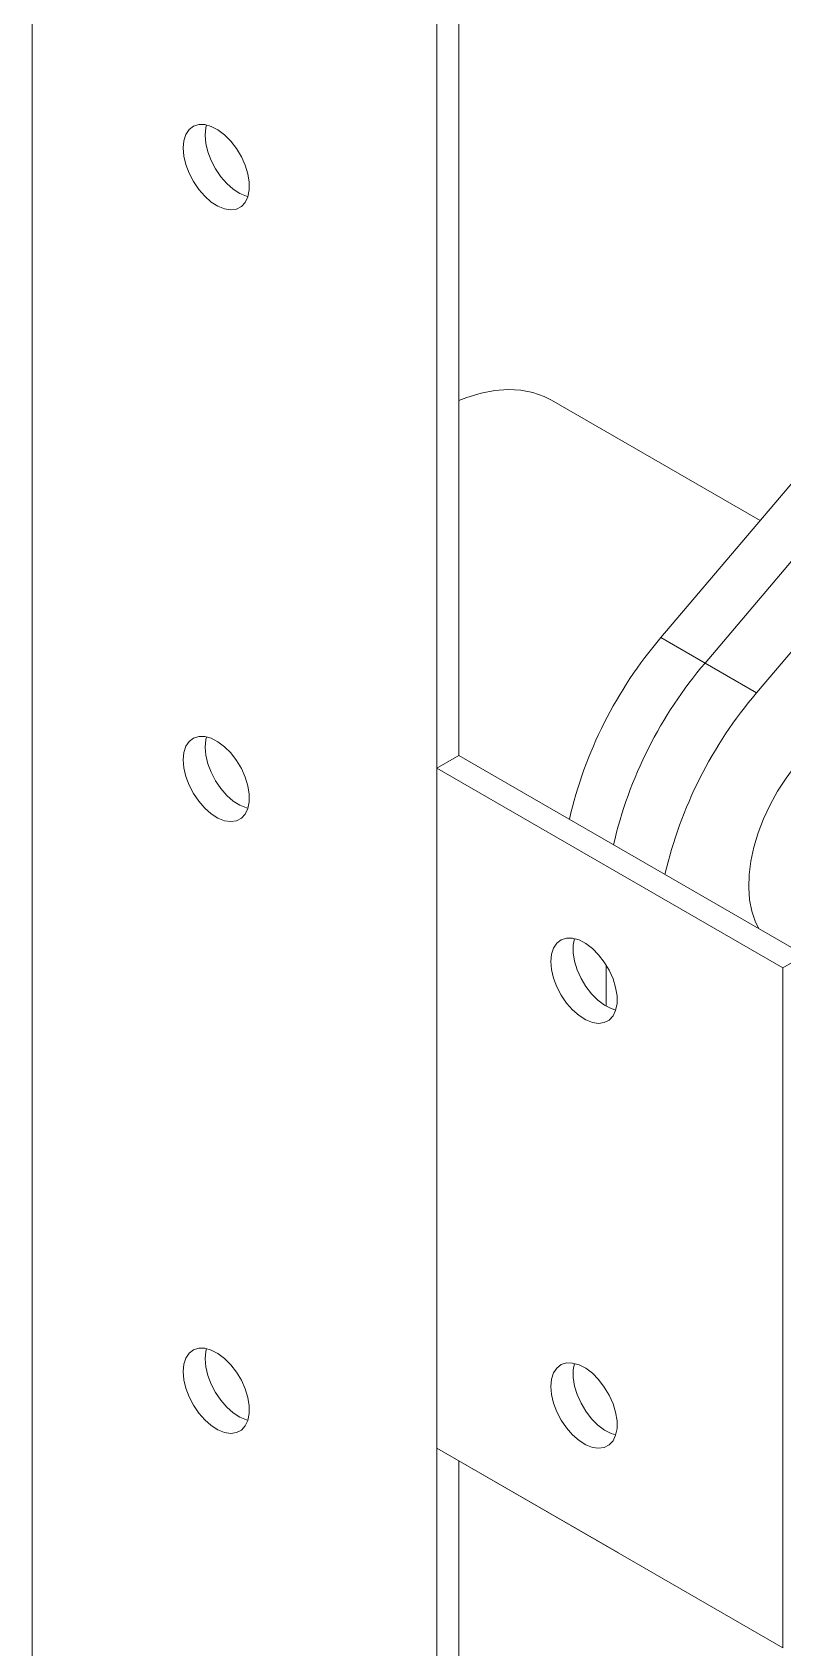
# Model space of a CAD drawing. Header units: millimetres. Extents: x 953 to 17674, y 376 to 6295.
# Drawn here: x 2971.5 to 3115.8, y 2391.5 to 2702 of the extents above; entities that cross this region are included whole.
import ezdxf

# ---------------------------------------------------------------- set-up
doc = ezdxf.new("R2010")
doc.units = ezdxf.units.MM

msp = doc.modelspace()

# ---------------------------------------------------------------- linework, layer by layer
at = {"linetype": 'Continuous', "lineweight": 20}
for p, q in [((2971.50962, 1447.18468), (2971.50962, 2769.98077)), ((3053.534, 2562.99452), (3053.534, 2727.52754)), ((3049.29137, 1402.28223), (3049.29137, 2725.07832)), ((3111.40014, 2608.14185), (3071.28958, 2631.29718)), ((3128.53389, 2628.34762), (3092.34438, 2585.66948)), ((3137.01915, 2623.44918), (3100.82963, 2580.77105)), ((3146.91868, 2617.7343), (3110.72917, 2575.05617)), ((3100.82963, 2580.77105), (3092.34438, 2585.66948)), ((3110.72917, 2575.05617), (3100.82963, 2580.77105)), ((3049.29137, 2560.5453), (3053.534, 2562.99452)), ((3049.29137, 2560.5453), (3053.534, 2562.99452)), ((3120.00202, 2524.62335), (3053.534, 2562.99452)), ((3120.00202, 2524.62335), (3053.534, 2562.99452)), ((3115.75939, 2522.17413), (3049.29137, 2560.5453)), ((3049.29137, 2560.5453), (3049.29137, 2429.89881)), ((3115.75939, 2522.17413), (3049.29137, 2560.5453)), ((3120.00202, 2524.62335), (3115.75939, 2522.17413)), ((3120.00202, 2524.62335), (3115.75939, 2522.17413)), ((3081.81824, 2522.74922), (3081.81824, 2514.82133)), ((3081.81824, 2522.74922), (3081.81824, 2514.82128)), ((3115.75939, 2509.11159), (3115.75939, 2522.17413)), ((3115.75939, 2391.52761), (3115.75939, 2522.17413)), ((3049.29137, 2429.89881), (3084.20304, 2409.74473)), ((3049.29137, 2429.89878), (3115.75939, 2391.52761)), ((3053.534, 2131.04451), (3053.534, 2427.44952))]:
    msp.add_line(p, q, dxfattribs=at)
at = {"linetype": 'Continuous', "lineweight": 20, "flags": 128}
for points in [[(3000.501, 2679.7557), (3000.63123, 2681.15988), (3001.01671, 2682.35607), (3001.64166, 2683.29536), (3002.48039, 2683.93943), (3003.49865, 2684.26172), (3004.65474, 2684.24922), (3005.90128, 2683.90233), (3007.18726, 2683.23528), (3008.4601, 2682.27525), (3009.6676, 2681.06178), (3010.76039, 2679.64443), (3011.69369, 2678.08116), (3012.42923, 2676.43609), (3012.93702, 2674.77651), (3013.19622, 2673.17039), (3013.19622, 2671.68343), (3012.93702, 2670.37658), (3012.42923, 2669.30327), (3011.69369, 2668.50745), (3010.76039, 2668.02174), (3009.6676, 2667.86609), (3008.4601, 2668.04678), (3007.18726, 2668.55633), (3005.90128, 2669.37405), (3004.65474, 2670.46638), (3003.49865, 2671.78857), (3002.48039, 2673.28662), (3001.64166, 2674.89907), (3001.01671, 2676.55991), (3000.63123, 2678.20116), (3000.501, 2679.7557)], [(3004.74363, 2682.20492), (3004.87386, 2683.6091), (3005.01784, 2684.18069)], [(3012.95468, 2670.43222), (3012.70272, 2670.496), (3011.42989, 2671.00555), (3010.1439, 2671.82327), (3008.89737, 2672.91559), (3007.74128, 2674.23779), (3006.72301, 2675.73584), (3005.88429, 2677.34828), (3005.25934, 2679.00913), (3004.87386, 2680.65038), (3004.74363, 2682.20492)], [(3071.28958, 2631.29718), (3069.91486, 2631.99734), (3067.74366, 2632.77034), (3065.42388, 2633.22473), (3062.97422, 2633.35691), (3060.41441, 2633.1656), (3057.76502, 2632.65236), (3055.04743, 2631.82155), (3053.534, 2631.23239)], [(3111.18237, 2529.71485), (3110.45062, 2531.16688), (3109.7965, 2533.11226), (3109.38489, 2535.27085), (3109.22157, 2537.61209), (3109.30886, 2540.10316), (3109.64553, 2542.7092), (3110.22686, 2545.39359), (3111.04464, 2548.1185), (3112.08743, 2550.84589), (3113.34059, 2553.53733), (3114.78656, 2556.15513), (3116.40496, 2558.66251), (3118.17314, 2561.02431), (3120.06625, 2563.20718), (3122.05773, 2565.18072), (3124.1196, 2566.91718), (3126.22294, 2568.39208), (3128.3382, 2569.58478), (3130.43573, 2570.47852), (3132.48604, 2571.06068), (3134.46037, 2571.32332), (3136.33099, 2571.26249)], [(3000.501, 2562.17379), (3000.63123, 2563.57797), (3001.01671, 2564.77416), (3001.64166, 2565.71354), (3002.48039, 2566.35752), (3003.49865, 2566.6799), (3004.65474, 2566.66731), (3005.90128, 2566.32041), (3007.18726, 2565.65337), (3008.4601, 2564.69343), (3009.6676, 2563.47987), (3010.76039, 2562.06252), (3011.69369, 2560.49924), (3012.42923, 2558.85427), (3012.93702, 2557.19469), (3013.19622, 2555.58847), (3013.19622, 2554.10151), (3012.93702, 2552.79466), (3012.42923, 2551.72135), (3011.69369, 2550.92554), (3010.76039, 2550.43992), (3009.6676, 2550.28417), (3008.4601, 2550.46487), (3007.18726, 2550.97451), (3005.90128, 2551.79224), (3004.65474, 2552.88456), (3003.49865, 2554.20675), (3002.48039, 2555.70471), (3001.64166, 2557.31715), (3001.01671, 2558.97809), (3000.63123, 2560.61934), (3000.501, 2562.17379)], [(3004.74363, 2564.623), (3004.87386, 2566.02718), (3005.01784, 2566.59887)], [(3012.95468, 2552.8504), (3012.70272, 2552.91408), (3011.42989, 2553.42373), (3010.1439, 2554.24145), (3008.89737, 2555.33377), (3007.74128, 2556.65597), (3006.72301, 2558.15393), (3005.88429, 2559.76637), (3005.25934, 2561.42731), (3004.87386, 2563.06856), (3004.74363, 2564.623)], [(3071.21169, 2523.39477), (3071.34193, 2524.79885), (3071.7274, 2525.99514), (3072.35236, 2526.93443), (3073.19108, 2527.5785), (3074.20935, 2527.90079), (3075.36535, 2527.88834), (3076.61197, 2527.54139), (3077.89795, 2526.87435), (3079.17079, 2525.91432), (3080.3783, 2524.70085), (3081.47108, 2523.2835), (3082.40429, 2521.72027), (3083.13993, 2520.07516), (3083.64771, 2518.41558), (3083.90691, 2516.80945), (3083.90691, 2515.3225), (3083.64771, 2514.01565), (3083.13993, 2512.94234), (3082.40429, 2512.14657), (3081.47108, 2511.66081), (3080.3783, 2511.50516), (3079.17079, 2511.68585), (3077.89795, 2512.1954), (3076.61197, 2513.01312), (3075.36535, 2514.10549), (3074.20935, 2515.42764), (3073.19108, 2516.92569), (3072.35236, 2518.53814), (3071.7274, 2520.19898), (3071.34193, 2521.84023), (3071.21169, 2523.39477)], [(3071.21169, 2523.39472), (3071.34193, 2524.79885), (3071.7274, 2525.99509), (3072.35236, 2526.93443), (3073.19108, 2527.57845), (3074.20935, 2527.90079), (3075.36535, 2527.88829), (3076.61197, 2527.54135), (3077.89795, 2526.8743), (3079.17079, 2525.91432), (3080.3783, 2524.70081), (3081.47108, 2523.28345), (3082.40429, 2521.72022), (3083.13993, 2520.07516), (3083.64771, 2518.41558), (3083.90691, 2516.80941), (3083.90691, 2515.32245), (3083.64771, 2514.0156), (3083.13993, 2512.94229), (3082.40429, 2512.14652), (3081.47108, 2511.66081), (3080.3783, 2511.50513), (3079.17079, 2511.68578), (3077.89795, 2512.1954), (3076.61197, 2513.0131), (3075.36535, 2514.10547), (3074.20935, 2515.42767), (3073.19108, 2516.92565), (3072.35236, 2518.53809), (3071.7274, 2520.19898), (3071.34193, 2521.84023), (3071.21169, 2523.39472)], [(3075.72853, 2527.81976), (3075.48694, 2526.56863), (3075.48694, 2525.08168), (3075.74615, 2523.47556), (3076.25393, 2521.81597), (3076.98956, 2520.17086), (3077.92286, 2518.60758), (3079.01556, 2517.19028), (3080.22307, 2515.97682), (3081.4959, 2515.01678), (3082.78197, 2514.34969), (3083.66529, 2514.07133)], [(3075.72853, 2527.81976), (3075.48694, 2526.56859), (3075.48694, 2525.08163), (3075.74615, 2523.47551), (3076.25393, 2521.81592), (3076.98956, 2520.17081), (3077.92286, 2518.60758), (3079.01556, 2517.19026), (3080.22307, 2515.97674), (3081.4959, 2515.01678), (3082.78197, 2514.34967), (3083.66537, 2514.07129)], [(3000.501, 2444.59197), (3000.63123, 2445.99605), (3001.01671, 2447.19234), (3001.64166, 2448.13162), (3002.48039, 2448.7757), (3003.49865, 2449.09799), (3004.65474, 2449.08549), (3005.90128, 2448.73859), (3007.18726, 2448.07145), (3008.4601, 2447.11151), (3009.6676, 2445.89805), (3010.76039, 2444.4806), (3011.69369, 2442.91742), (3012.42923, 2441.27236), (3012.93702, 2439.61277), (3013.19622, 2438.00665), (3013.19622, 2436.5197), (3012.93702, 2435.21284), (3012.42923, 2434.13953), (3011.69369, 2433.34372), (3010.76039, 2432.858), (3009.6676, 2432.70235), (3008.4601, 2432.88305), (3007.18726, 2433.3926), (3005.90128, 2434.21032), (3004.65474, 2435.30264), (3003.49865, 2436.62484), (3002.48039, 2438.12289), (3001.64166, 2439.73533), (3001.01671, 2441.39617), (3000.63123, 2443.03742), (3000.501, 2444.59197)], [(3004.74363, 2447.04119), (3004.87386, 2448.44527), (3005.01784, 2449.01695)], [(3012.95468, 2435.26848), (3012.70272, 2435.33226), (3011.42989, 2435.84181), (3010.1439, 2436.65954), (3008.89737, 2437.75186), (3007.74128, 2439.07405), (3006.72301, 2440.57211), (3005.88429, 2442.18455), (3005.25934, 2443.84539), (3004.87386, 2445.48664), (3004.74363, 2447.04119)], [(3071.21169, 2441.74067), (3071.34193, 2443.14485), (3071.7274, 2444.34104), (3072.35236, 2445.28033), (3073.19108, 2445.9244), (3074.20935, 2446.24679), (3075.36535, 2446.23424), (3076.61197, 2445.8873), (3077.89795, 2445.22026), (3079.17079, 2444.26032), (3080.3783, 2443.04676), (3081.47108, 2441.6294), (3082.40429, 2440.06618), (3083.13993, 2438.42107), (3083.64771, 2436.76148), (3083.90691, 2435.15536), (3083.90691, 2433.6684), (3083.64771, 2432.36155), (3083.13993, 2431.28824), (3082.40429, 2430.49247), (3081.47108, 2430.00681), (3080.3783, 2429.85106), (3079.17079, 2430.03175), (3077.89795, 2430.5414), (3076.61197, 2431.35903), (3075.36535, 2432.4514), (3074.20935, 2433.77364), (3073.19108, 2435.2716), (3072.35236, 2436.88404), (3071.7274, 2438.54488), (3071.34193, 2440.18623), (3071.21169, 2441.74067)], [(3071.21169, 2441.74067), (3071.34193, 2443.14481), (3071.7274, 2444.34102), (3072.35236, 2445.28035), (3073.19108, 2445.9244), (3074.20935, 2446.24674), (3075.36535, 2446.23422), (3076.61197, 2445.88727), (3077.89795, 2445.22021), (3079.17079, 2444.26024), (3080.3783, 2443.04673), (3081.47108, 2441.62936), (3082.40429, 2440.06615), (3083.13993, 2438.42107), (3083.64771, 2436.76148), (3083.90691, 2435.15533), (3083.90691, 2433.6684), (3083.64771, 2432.36153), (3083.13993, 2431.28822), (3082.40429, 2430.49247), (3081.47108, 2430.00673), (3080.3783, 2429.85106), (3079.17079, 2430.0317), (3077.89795, 2430.54133), (3076.61197, 2431.35903), (3075.36535, 2432.4514), (3074.20935, 2433.77359), (3073.19108, 2435.27157), (3072.35236, 2436.88399), (3071.7274, 2438.54488), (3071.34193, 2440.18615), (3071.21169, 2441.74067)], [(3075.72853, 2446.16566), (3075.48694, 2444.91454), (3075.48694, 2443.42758), (3075.74615, 2441.82146), (3076.25393, 2440.16187), (3076.98956, 2438.51676), (3077.92286, 2436.95358), (3079.01556, 2435.53618), (3080.22307, 2434.32272), (3081.4959, 2433.36278), (3082.78197, 2432.69559), (3083.66529, 2432.41733)], [(3075.72853, 2446.16566), (3075.48694, 2444.91451), (3075.48694, 2443.42758), (3075.74615, 2441.82144), (3076.25393, 2440.16185), (3076.98956, 2438.51676), (3077.92286, 2436.95351), (3079.01556, 2435.53618), (3080.22307, 2434.32267), (3081.4959, 2433.36271), (3082.78197, 2432.69559), (3083.66529, 2432.41726)]]:
    msp.add_lwpolyline(points, dxfattribs=at)
at = {"linetype": 'Continuous', "lineweight": 20}
for centre in [(3155.4089, 2532.00066), (3163.89415, 2527.10223), (3173.79369, 2521.38735)]:
    msp.add_arc(centre, 82.80988, 139.6017353, 166.9157433, dxfattribs=at)

doc.saveas('drawing.dxf')
